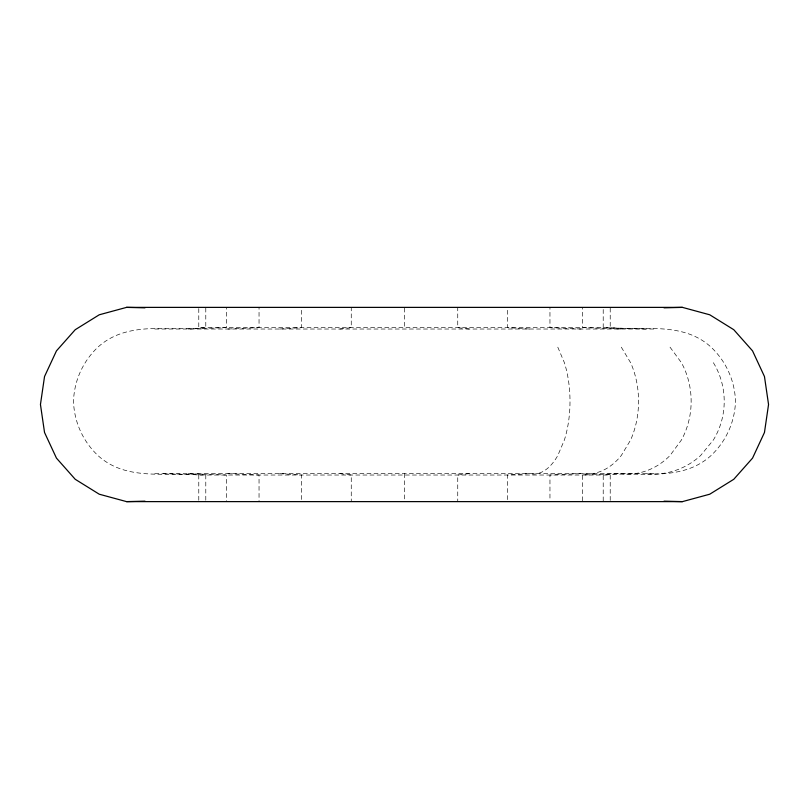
<?xml version="1.0" encoding="UTF-8"?>
<svg xmlns="http://www.w3.org/2000/svg" width="809" height="809" viewBox="0 0 809 809"><rect width="100%" height="100%" fill="white"/><g stroke="black" fill="none" stroke-linecap="round" stroke-linejoin="round"><path stroke-width="0.61" stroke-dasharray="4.04 3.03" d="M339.881 329.02L351.258 327.645L351.258 308.077M469.119 473.649L457.742 475.025L457.742 500.923M279.661 329.02L301.646 327.645L301.646 308.077M227.946 329.02L259.042 327.645L259.042 308.077M188.275 329.02L226.348 327.645L226.348 308.077M603.211 500.923L603.211 475.025C639.494 471.182 681.37 482.599 711.111 455.487C726.067 441.34 734.855 421.914 735.492 401.335C734.855 380.756 726.067 361.33 711.111 347.182C683.059 321.588 644.743 330.689 610.219 327.645L198.781 327.645L198.781 308.077M154.822 329.02L654.178 329.02M154.822 473.649L654.178 473.649M205.789 308.077L205.789 327.645C169.506 331.488 127.63 320.071 97.889 347.182C82.933 361.33 74.145 380.756 73.508 401.335C74.145 421.914 82.933 441.34 97.889 455.487C125.941 481.082 164.257 471.991 198.781 475.025L610.219 475.025L610.219 500.923M645.673 329.02L603.211 327.645L603.211 308.077M163.327 473.649L205.789 475.025L205.789 500.923M620.725 329.02L582.652 327.645L582.652 308.077M188.275 473.649L226.348 475.025L226.348 500.923M581.054 329.02L549.958 327.645L549.958 308.077M227.946 473.649L259.042 475.025L259.042 500.923M529.339 329.02L507.354 327.645L507.354 308.077M279.661 473.649L301.646 475.025L301.646 500.923M469.119 329.02L457.742 327.645L457.742 308.077M339.881 473.649L351.258 475.025L351.258 500.923M670.034 347.182L681.451 362.715A72.234 62.556 90 0 1 681.451 439.965L670.034 455.487A73.781 63.891 -90 0 1 620.736 473.639L582.652 475.025L582.652 500.923M621.312 347.182L630.626 362.715A72.234 51.078 90 0 1 630.626 439.965L621.312 455.487A73.781 52.17 90 0 1 581.054 473.639L549.958 475.025L549.958 500.923M557.806 347.182L564.399 362.715A72.234 36.122 90 0 1 564.399 439.965L557.806 455.487A73.781 36.89 90 0 1 529.339 473.639L507.354 475.025L507.354 500.923M610.219 308.077L610.219 327.645M404.5 308.077L404.5 329.02M404.5 473.649L404.5 500.923M198.781 475.025L198.781 500.923M713.396 362.705A72.234 69.776 90 0 1 713.396 439.965L700.665 455.487A73.781 71.263 -90 0 1 645.673 473.639"/><path stroke-width="1.21" d="M126.548 307.38L99.254 314.792L75.227 329.708L56.458 350.873L44.535 376.519L40.45 404.5L44.535 432.481L56.458 458.127L75.227 479.292L99.254 494.208L126.548 501.62L682.452 501.62L709.746 494.208L733.773 479.292L752.542 458.127L764.465 432.481L768.55 404.5L764.465 376.519L752.542 350.873L733.773 329.708L709.746 314.792L682.452 307.38L126.548 307.38L144.983 307.835M664.017 307.835L682.452 307.38M126.548 501.62L144.983 501.165M664.017 501.165L682.452 501.62"/></g></svg>
